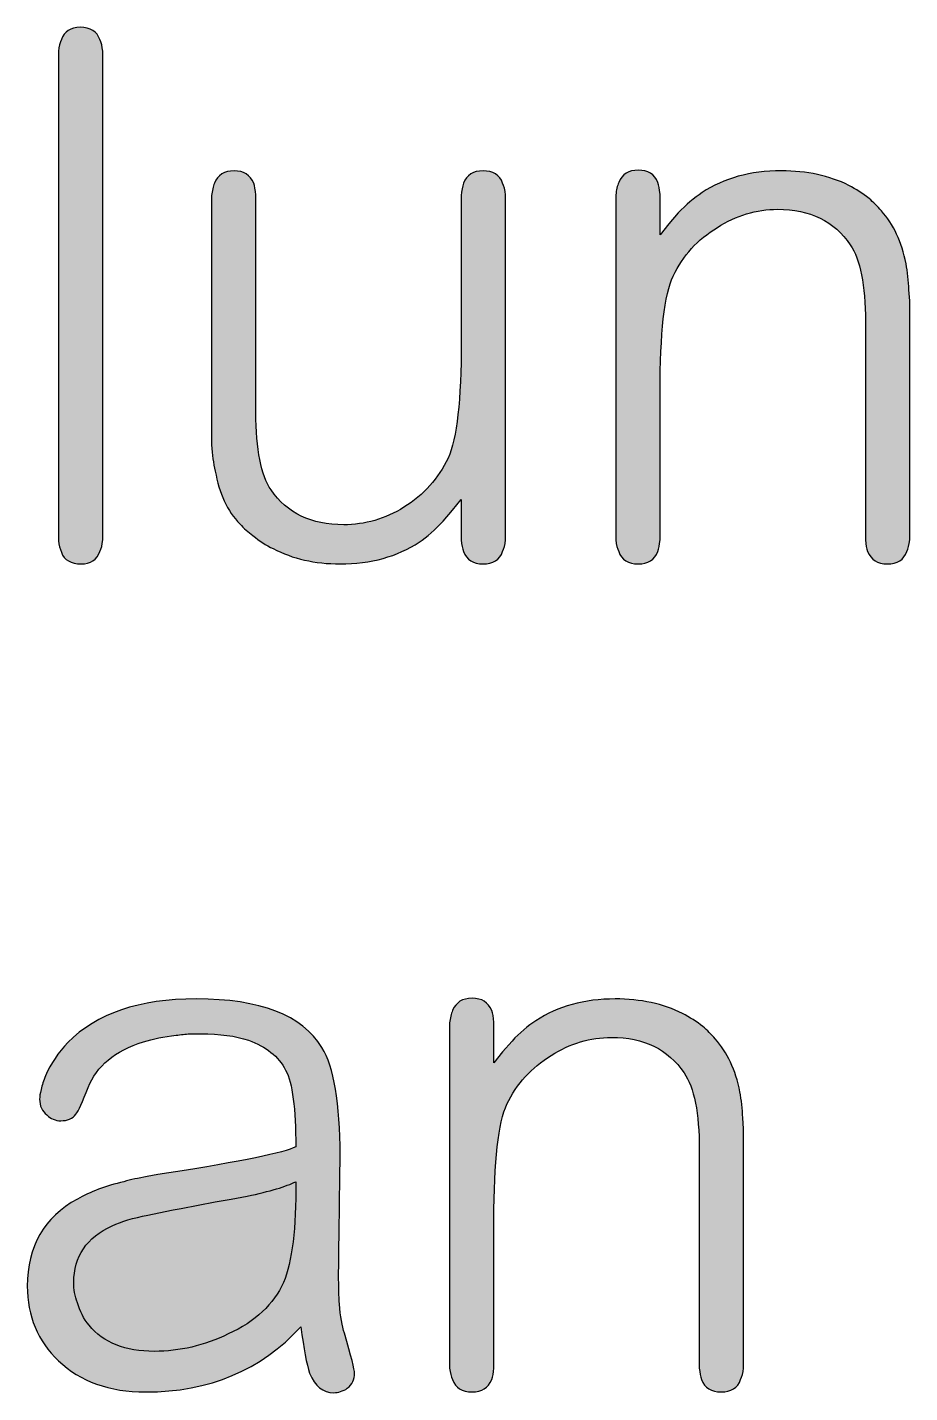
# Model space of a CAD drawing. Header units: centimetres. Extents: x -18.6 to 18.8, y -13 to 11.8.
# Drawn here: x -15.63 to -15.207, y -11.729 to -11.075 of the extents above; entities that cross this region are included whole.
import ezdxf

# ---------------------------------------------------------------- set-up
doc = ezdxf.new("R2010")
doc.units = ezdxf.units.CM
doc.header["$MEASUREMENT"] = 0
doc.layers.add('Layer 1', color=7, linetype='Continuous')

msp = doc.modelspace()

# ---------------------------------------------------------------- hatches: boundary and pattern name
at = {"layer": 'Layer 1', "true_color": 0x373435}
h = msp.add_hatch(color=250, dxfattribs=at)
edge = h.paths.add_edge_path()
edge.add_spline(control_points=[(-15.59386, -11.32013), (-15.5941, -11.32245), (-15.59456, -11.32429), (-15.59525, -11.32568), (-15.59665, -11.32962), (-15.59965, -11.33158), (-15.60429, -11.33158), (-15.60916, -11.33158), (-15.61229, -11.32974), (-15.61368, -11.32603), (-15.61437, -11.32442), (-15.61483, -11.32256), (-15.61506, -11.32047), (-15.61506, -11.32047), (-15.61506, -11.08605), (-15.61506, -11.08605), (-15.61483, -11.08373), (-15.61437, -11.08188), (-15.61368, -11.08049), (-15.61229, -11.07656), (-15.60927, -11.07459), (-15.60464, -11.07459), (-15.59977, -11.07459), (-15.59665, -11.07656), (-15.59525, -11.08049), (-15.59456, -11.08188), (-15.5941, -11.08373), (-15.59386, -11.08605), (-15.59386, -11.08605), (-15.59386, -11.32013), (-15.59386, -11.32013)], knot_values=[0, 0, 0, 0, 0.1, 0.1, 0.1, 0.2, 0.2, 0.2, 0.3, 0.3, 0.3, 0.4, 0.4, 0.4, 0.5, 0.5, 0.5, 0.6, 0.6, 0.6, 0.7, 0.7, 0.7, 0.8, 0.8, 0.8, 0.9, 0.9, 0.9, 1, 1, 1, 1], degree=3, periodic=1)
h = msp.add_hatch(color=250, dxfattribs=at)
edge = h.paths.add_edge_path()
edge.add_spline(control_points=[(-15.54174, -11.15516), (-15.5415, -11.15285), (-15.54104, -11.15088), (-15.54034, -11.14925), (-15.53873, -11.14532), (-15.5356, -11.14335), (-15.53097, -11.14335), (-15.52633, -11.14335), (-15.5232, -11.14532), (-15.52158, -11.14925), (-15.52112, -11.15065), (-15.52077, -11.1525), (-15.52054, -11.15482), (-15.52054, -11.15482), (-15.52054, -11.259), (-15.52054, -11.259), (-15.52054, -11.27683), (-15.5181, -11.28922), (-15.51324, -11.29616), (-15.50559, -11.30728), (-15.494, -11.31284), (-15.47849, -11.31284), (-15.46829, -11.31284), (-15.45868, -11.31006), (-15.44964, -11.3045), (-15.44014, -11.29848), (-15.43307, -11.29061), (-15.42843, -11.28088), (-15.42427, -11.27163), (-15.42219, -11.2531), (-15.42219, -11.22532), (-15.42219, -11.22532), (-15.42219, -11.15516), (-15.42219, -11.15516), (-15.42195, -11.15285), (-15.42161, -11.15088), (-15.42114, -11.14925), (-15.41952, -11.14532), (-15.4164, -11.14335), (-15.41176, -11.14335), (-15.40689, -11.14335), (-15.40376, -11.14532), (-15.40238, -11.14925), (-15.40168, -11.15065), (-15.40122, -11.1525), (-15.40099, -11.15482), (-15.40099, -11.15482), (-15.40099, -11.32013), (-15.40099, -11.32013), (-15.40122, -11.32245), (-15.40168, -11.32429), (-15.40238, -11.32568), (-15.40376, -11.32962), (-15.40689, -11.33158), (-15.41176, -11.33158), (-15.4164, -11.33158), (-15.41952, -11.32962), (-15.42114, -11.32568), (-15.42161, -11.32429), (-15.42195, -11.32245), (-15.42219, -11.32013), (-15.42219, -11.32013), (-15.42219, -11.30068), (-15.42219, -11.30068), (-15.42219, -11.30068), (-15.42635, -11.30589), (-15.42635, -11.30589), (-15.42635, -11.30589), (-15.43088, -11.3111), (-15.43088, -11.3111), (-15.43459, -11.31527), (-15.4384, -11.31863), (-15.44233, -11.32117), (-15.45276, -11.32811), (-15.4654, -11.33158), (-15.48022, -11.33158), (-15.49227, -11.33158), (-15.50293, -11.32916), (-15.51219, -11.32429), (-15.51567, -11.32268), (-15.51892, -11.32059), (-15.52193, -11.31805), (-15.52425, -11.31642), (-15.52633, -11.31457), (-15.52818, -11.31248), (-15.53421, -11.30624), (-15.53815, -11.29779), (-15.54, -11.28713), (-15.54092, -11.28343), (-15.5415, -11.27926), (-15.54174, -11.27463), (-15.54174, -11.27463), (-15.54174, -11.15516), (-15.54174, -11.15516)], knot_values=[0, 0, 0, 0, 0.032258, 0.032258, 0.032258, 0.064516, 0.064516, 0.064516, 0.096774, 0.096774, 0.096774, 0.129032, 0.129032, 0.129032, 0.16129, 0.16129, 0.16129, 0.193548, 0.193548, 0.193548, 0.225806, 0.225806, 0.225806, 0.258065, 0.258065, 0.258065, 0.290323, 0.290323, 0.290323, 0.322581, 0.322581, 0.322581, 0.354839, 0.354839, 0.354839, 0.387097, 0.387097, 0.387097, 0.419355, 0.419355, 0.419355, 0.451613, 0.451613, 0.451613, 0.483871, 0.483871, 0.483871, 0.516129, 0.516129, 0.516129, 0.548387, 0.548387, 0.548387, 0.580645, 0.580645, 0.580645, 0.612903, 0.612903, 0.612903, 0.645161, 0.645161, 0.645161, 0.677419, 0.677419, 0.677419, 0.709677, 0.709677, 0.709677, 0.741935, 0.741935, 0.741935, 0.774194, 0.774194, 0.774194, 0.806452, 0.806452, 0.806452, 0.83871, 0.83871, 0.83871, 0.870968, 0.870968, 0.870968, 0.903226, 0.903226, 0.903226, 0.935484, 0.935484, 0.935484, 0.967742, 0.967742, 0.967742, 1, 1, 1, 1], degree=3, periodic=1)
h = msp.add_hatch(color=250, dxfattribs=at)
edge = h.paths.add_edge_path()
edge.add_spline(control_points=[(-15.20741, -11.32013), (-15.20764, -11.32245), (-15.2081, -11.32429), (-15.2088, -11.32568), (-15.21018, -11.32962), (-15.21332, -11.33158), (-15.21818, -11.33158), (-15.22281, -11.33158), (-15.22595, -11.32962), (-15.22757, -11.32568), (-15.22803, -11.32429), (-15.22838, -11.32245), (-15.22861, -11.32013), (-15.22861, -11.32013), (-15.22861, -11.21559), (-15.22861, -11.21559), (-15.22861, -11.198), (-15.23104, -11.18572), (-15.2359, -11.17878), (-15.24355, -11.16743), (-15.25514, -11.16177), (-15.27067, -11.16177), (-15.28085, -11.16177), (-15.29047, -11.16466), (-15.29951, -11.17045), (-15.309, -11.17623), (-15.31607, -11.18399), (-15.3207, -11.19371), (-15.32488, -11.20251), (-15.32696, -11.22103), (-15.32696, -11.24927), (-15.32696, -11.24927), (-15.32696, -11.32013), (-15.32696, -11.32013), (-15.3272, -11.32245), (-15.32755, -11.32429), (-15.328, -11.32568), (-15.32963, -11.32962), (-15.33276, -11.33158), (-15.33739, -11.33158), (-15.34226, -11.33158), (-15.34538, -11.32962), (-15.34677, -11.32568), (-15.34747, -11.32429), (-15.34793, -11.32245), (-15.34816, -11.32013), (-15.34816, -11.32013), (-15.34816, -11.15482), (-15.34816, -11.15482), (-15.34793, -11.1525), (-15.34747, -11.15053), (-15.34677, -11.14891), (-15.34516, -11.14498), (-15.34203, -11.14301), (-15.33739, -11.14301), (-15.33276, -11.14301), (-15.32963, -11.14498), (-15.328, -11.14891), (-15.32755, -11.1503), (-15.3272, -11.15215), (-15.32696, -11.15446), (-15.32696, -11.15446), (-15.32696, -11.17391), (-15.32696, -11.17391), (-15.32696, -11.17391), (-15.32278, -11.16871), (-15.32278, -11.16871), (-15.32278, -11.16871), (-15.31827, -11.1635), (-15.31827, -11.1635), (-15.31457, -11.15956), (-15.31074, -11.15632), (-15.3068, -11.15377), (-15.29637, -11.14683), (-15.28376, -11.14335), (-15.26893, -11.14335), (-15.25664, -11.14335), (-15.24587, -11.14567), (-15.23659, -11.1503), (-15.23312, -11.15215), (-15.22988, -11.15424), (-15.22688, -11.15656), (-15.22478, -11.1584), (-15.22281, -11.16037), (-15.22095, -11.16246), (-15.21518, -11.16894), (-15.21124, -11.17738), (-15.20914, -11.1878), (-15.20844, -11.19174), (-15.20799, -11.19591), (-15.20775, -11.20032), (-15.20775, -11.20032), (-15.20741, -11.20553), (-15.20741, -11.20553), (-15.20741, -11.20553), (-15.20741, -11.32013), (-15.20741, -11.32013)], knot_values=[0, 0, 0, 0, 0.03125, 0.03125, 0.03125, 0.0625, 0.0625, 0.0625, 0.09375, 0.09375, 0.09375, 0.125, 0.125, 0.125, 0.15625, 0.15625, 0.15625, 0.1875, 0.1875, 0.1875, 0.21875, 0.21875, 0.21875, 0.25, 0.25, 0.25, 0.28125, 0.28125, 0.28125, 0.3125, 0.3125, 0.3125, 0.34375, 0.34375, 0.34375, 0.375, 0.375, 0.375, 0.40625, 0.40625, 0.40625, 0.4375, 0.4375, 0.4375, 0.46875, 0.46875, 0.46875, 0.5, 0.5, 0.5, 0.53125, 0.53125, 0.53125, 0.5625, 0.5625, 0.5625, 0.59375, 0.59375, 0.59375, 0.625, 0.625, 0.625, 0.65625, 0.65625, 0.65625, 0.6875, 0.6875, 0.6875, 0.71875, 0.71875, 0.71875, 0.75, 0.75, 0.75, 0.78125, 0.78125, 0.78125, 0.8125, 0.8125, 0.8125, 0.84375, 0.84375, 0.84375, 0.875, 0.875, 0.875, 0.90625, 0.90625, 0.90625, 0.9375, 0.9375, 0.9375, 0.96875, 0.96875, 0.96875, 1, 1, 1, 1], degree=3, periodic=1)
h = msp.add_hatch(color=250, dxfattribs=at)
edge = h.paths.add_edge_path()
edge.add_spline(control_points=[(-15.50141, -11.61081), (-15.50141, -11.59252), (-15.50303, -11.58025), (-15.50627, -11.574), (-15.50975, -11.56752), (-15.51566, -11.56277), (-15.524, -11.55976), (-15.53025, -11.55768), (-15.5379, -11.55664), (-15.54695, -11.55664), (-15.54695, -11.55664), (-15.55215, -11.55664), (-15.55215, -11.55664), (-15.55424, -11.55686), (-15.55643, -11.5571), (-15.55875, -11.55733), (-15.56454, -11.55802), (-15.56975, -11.55907), (-15.57439, -11.56046), (-15.58805, -11.56486), (-15.59687, -11.57215), (-15.6008, -11.58233), (-15.60358, -11.58928), (-15.60556, -11.59357), (-15.60672, -11.59519), (-15.60833, -11.59727), (-15.61077, -11.59831), (-15.61401, -11.59831), (-15.61656, -11.59831), (-15.61876, -11.59738), (-15.62062, -11.59554), (-15.62294, -11.59368), (-15.6241, -11.59114), (-15.6241, -11.58789), (-15.6241, -11.58673), (-15.62386, -11.58523), (-15.6234, -11.58338), (-15.62294, -11.5813), (-15.62224, -11.57909), (-15.62131, -11.57678), (-15.61876, -11.57099), (-15.61517, -11.56567), (-15.61054, -11.5608), (-15.59687, -11.54691), (-15.57637, -11.53996), (-15.54903, -11.53996), (-15.51844, -11.53996), (-15.49839, -11.54772), (-15.48891, -11.56323), (-15.48311, -11.57249), (-15.48021, -11.58975), (-15.48021, -11.61498), (-15.48021, -11.61799), (-15.48033, -11.6276), (-15.48056, -11.6438), (-15.48079, -11.66001), (-15.4809, -11.66951), (-15.4809, -11.67228), (-15.4809, -11.67761), (-15.48079, -11.68224), (-15.48056, -11.68617), (-15.48009, -11.69196), (-15.47928, -11.69659), (-15.47812, -11.70007), (-15.47488, -11.71119), (-15.47327, -11.71755), (-15.47327, -11.71917), (-15.47327, -11.72218), (-15.47443, -11.72461), (-15.47674, -11.72646), (-15.47882, -11.72785), (-15.48102, -11.72855), (-15.48333, -11.72855), (-15.48844, -11.72855), (-15.49226, -11.72542), (-15.49481, -11.71917), (-15.4962, -11.715), (-15.49758, -11.70759), (-15.49897, -11.69695), (-15.51798, -11.71778), (-15.54276, -11.7282), (-15.57335, -11.7282), (-15.59074, -11.7282), (-15.60463, -11.72322), (-15.61505, -11.71327), (-15.62502, -11.70377), (-15.63, -11.69185), (-15.63, -11.67749), (-15.63, -11.65851), (-15.622, -11.64462), (-15.60602, -11.63582), (-15.59999, -11.63235), (-15.59258, -11.62957), (-15.58378, -11.62748), (-15.58053, -11.62656), (-15.57683, -11.62575), (-15.57265, -11.62506), (-15.57265, -11.62506), (-15.56744, -11.62401), (-15.56744, -11.62401), (-15.56744, -11.62401), (-15.56223, -11.62332), (-15.56223, -11.62332), (-15.52724, -11.61776), (-15.50697, -11.61359), (-15.50141, -11.61081)], knot_values=[0, 0, 0, 0, 0.028571, 0.028571, 0.028571, 0.057143, 0.057143, 0.057143, 0.085714, 0.085714, 0.085714, 0.114286, 0.114286, 0.114286, 0.142857, 0.142857, 0.142857, 0.171429, 0.171429, 0.171429, 0.2, 0.2, 0.2, 0.228571, 0.228571, 0.228571, 0.257143, 0.257143, 0.257143, 0.285714, 0.285714, 0.285714, 0.314286, 0.314286, 0.314286, 0.342857, 0.342857, 0.342857, 0.371429, 0.371429, 0.371429, 0.4, 0.4, 0.4, 0.428571, 0.428571, 0.428571, 0.457143, 0.457143, 0.457143, 0.485714, 0.485714, 0.485714, 0.514286, 0.514286, 0.514286, 0.542857, 0.542857, 0.542857, 0.571429, 0.571429, 0.571429, 0.6, 0.6, 0.6, 0.628571, 0.628571, 0.628571, 0.657143, 0.657143, 0.657143, 0.685714, 0.685714, 0.685714, 0.714286, 0.714286, 0.714286, 0.742857, 0.742857, 0.742857, 0.771429, 0.771429, 0.771429, 0.8, 0.8, 0.8, 0.828571, 0.828571, 0.828571, 0.857143, 0.857143, 0.857143, 0.885714, 0.885714, 0.885714, 0.914286, 0.914286, 0.914286, 0.942857, 0.942857, 0.942857, 0.971429, 0.971429, 0.971429, 1, 1, 1, 1], degree=3, periodic=1)
h = msp.add_hatch(color=250, dxfattribs=at)
edge = h.paths.add_edge_path()
edge.add_spline(control_points=[(-15.28699, -11.71674), (-15.28722, -11.71906), (-15.28768, -11.7209), (-15.28838, -11.7223), (-15.28976, -11.72624), (-15.29289, -11.7282), (-15.29775, -11.7282), (-15.30239, -11.7282), (-15.30552, -11.72624), (-15.30713, -11.7223), (-15.3076, -11.7209), (-15.30795, -11.71906), (-15.30818, -11.71674), (-15.30818, -11.71674), (-15.30818, -11.6122), (-15.30818, -11.6122), (-15.30818, -11.59461), (-15.31061, -11.58233), (-15.31548, -11.57539), (-15.32312, -11.56404), (-15.33471, -11.55838), (-15.35023, -11.55838), (-15.36043, -11.55838), (-15.37004, -11.56127), (-15.37908, -11.56706), (-15.38858, -11.57284), (-15.39564, -11.5806), (-15.40028, -11.59033), (-15.40445, -11.59912), (-15.40654, -11.61764), (-15.40654, -11.64589), (-15.40654, -11.64589), (-15.40654, -11.71674), (-15.40654, -11.71674), (-15.40677, -11.71906), (-15.40711, -11.7209), (-15.40757, -11.7223), (-15.4092, -11.72624), (-15.41232, -11.7282), (-15.41697, -11.7282), (-15.42183, -11.7282), (-15.42495, -11.72624), (-15.42634, -11.7223), (-15.42704, -11.7209), (-15.4275, -11.71906), (-15.42773, -11.71674), (-15.42773, -11.71674), (-15.42773, -11.55143), (-15.42773, -11.55143), (-15.4275, -11.54911), (-15.42704, -11.54714), (-15.42634, -11.54552), (-15.42472, -11.54159), (-15.4216, -11.53962), (-15.41697, -11.53962), (-15.41232, -11.53962), (-15.4092, -11.54159), (-15.40757, -11.54552), (-15.40711, -11.54691), (-15.40677, -11.54876), (-15.40654, -11.55107), (-15.40654, -11.55107), (-15.40654, -11.57052), (-15.40654, -11.57052), (-15.40654, -11.57052), (-15.40236, -11.56532), (-15.40236, -11.56532), (-15.40236, -11.56532), (-15.39784, -11.56011), (-15.39784, -11.56011), (-15.39414, -11.55617), (-15.39032, -11.55293), (-15.38638, -11.55038), (-15.37595, -11.54344), (-15.36332, -11.53996), (-15.3485, -11.53996), (-15.33621, -11.53996), (-15.32543, -11.54228), (-15.31617, -11.54691), (-15.3127, -11.54876), (-15.30945, -11.55085), (-15.30644, -11.55317), (-15.30436, -11.55502), (-15.30239, -11.55699), (-15.30053, -11.55907), (-15.29474, -11.56555), (-15.2908, -11.574), (-15.28872, -11.58442), (-15.28802, -11.58836), (-15.28756, -11.59252), (-15.28733, -11.59693), (-15.28733, -11.59693), (-15.28699, -11.60214), (-15.28699, -11.60214), (-15.28699, -11.60214), (-15.28699, -11.71674), (-15.28699, -11.71674)], knot_values=[0, 0, 0, 0, 0.03125, 0.03125, 0.03125, 0.0625, 0.0625, 0.0625, 0.09375, 0.09375, 0.09375, 0.125, 0.125, 0.125, 0.15625, 0.15625, 0.15625, 0.1875, 0.1875, 0.1875, 0.21875, 0.21875, 0.21875, 0.25, 0.25, 0.25, 0.28125, 0.28125, 0.28125, 0.3125, 0.3125, 0.3125, 0.34375, 0.34375, 0.34375, 0.375, 0.375, 0.375, 0.40625, 0.40625, 0.40625, 0.4375, 0.4375, 0.4375, 0.46875, 0.46875, 0.46875, 0.5, 0.5, 0.5, 0.53125, 0.53125, 0.53125, 0.5625, 0.5625, 0.5625, 0.59375, 0.59375, 0.59375, 0.625, 0.625, 0.625, 0.65625, 0.65625, 0.65625, 0.6875, 0.6875, 0.6875, 0.71875, 0.71875, 0.71875, 0.75, 0.75, 0.75, 0.78125, 0.78125, 0.78125, 0.8125, 0.8125, 0.8125, 0.84375, 0.84375, 0.84375, 0.875, 0.875, 0.875, 0.90625, 0.90625, 0.90625, 0.9375, 0.9375, 0.9375, 0.96875, 0.96875, 0.96875, 1, 1, 1, 1], degree=3, periodic=1)
h = msp.add_hatch(color=250, dxfattribs=at)
edge = h.paths.add_edge_path()
edge.add_spline(control_points=[(-15.50141, -11.62748), (-15.50605, -11.6298), (-15.5138, -11.63212), (-15.52469, -11.63443), (-15.52469, -11.63443), (-15.53234, -11.63582), (-15.53234, -11.63582), (-15.53234, -11.63582), (-15.53999, -11.6372), (-15.53999, -11.6372), (-15.53999, -11.6372), (-15.55632, -11.64033), (-15.55632, -11.64033), (-15.55632, -11.64033), (-15.56015, -11.64103), (-15.56015, -11.64103), (-15.56015, -11.64103), (-15.56397, -11.64172), (-15.56397, -11.64172), (-15.56397, -11.64172), (-15.5723, -11.64346), (-15.5723, -11.64346), (-15.57926, -11.64485), (-15.58494, -11.64659), (-15.58934, -11.64867), (-15.60161, -11.65422), (-15.60776, -11.66325), (-15.60776, -11.67575), (-15.60776, -11.679), (-15.60718, -11.68224), (-15.60602, -11.68548), (-15.60486, -11.68942), (-15.603, -11.69301), (-15.60045, -11.69625), (-15.59351, -11.70458), (-15.58308, -11.70875), (-15.56918, -11.70875), (-15.55713, -11.70875), (-15.54531, -11.70598), (-15.53373, -11.70042), (-15.52075, -11.6944), (-15.51195, -11.68617), (-15.50732, -11.67575), (-15.50315, -11.6658), (-15.50117, -11.64971), (-15.50141, -11.62748)], knot_values=[0, 0, 0, 0, 0.066667, 0.066667, 0.066667, 0.133333, 0.133333, 0.133333, 0.2, 0.2, 0.2, 0.266667, 0.266667, 0.266667, 0.333333, 0.333333, 0.333333, 0.4, 0.4, 0.4, 0.466667, 0.466667, 0.466667, 0.533333, 0.533333, 0.533333, 0.6, 0.6, 0.6, 0.666667, 0.666667, 0.666667, 0.733333, 0.733333, 0.733333, 0.8, 0.8, 0.8, 0.866667, 0.866667, 0.866667, 0.933333, 0.933333, 0.933333, 1, 1, 1, 1], degree=3, periodic=1)

# ---------------------------------------------------------------- linework, layer by layer
at = {"layer": 'Layer 1', "color": 250}
for points, knots in [([(-15.59386, -11.32013), (-15.5941, -11.32245), (-15.59456, -11.32429), (-15.59525, -11.32568), (-15.59665, -11.32962), (-15.59965, -11.33158), (-15.60429, -11.33158), (-15.60916, -11.33158), (-15.61229, -11.32974), (-15.61368, -11.32603), (-15.61437, -11.32442), (-15.61483, -11.32256), (-15.61506, -11.32047), (-15.61506, -11.32047), (-15.61506, -11.08605), (-15.61506, -11.08605), (-15.61483, -11.08373), (-15.61437, -11.08188), (-15.61368, -11.08049), (-15.61229, -11.07656), (-15.60927, -11.07459), (-15.60464, -11.07459), (-15.59977, -11.07459), (-15.59665, -11.07656), (-15.59525, -11.08049), (-15.59456, -11.08188), (-15.5941, -11.08373), (-15.59386, -11.08605), (-15.59386, -11.08605), (-15.59386, -11.32013), (-15.59386, -11.32013)], [0, 0, 0, 0, 0.1, 0.1, 0.1, 0.2, 0.2, 0.2, 0.3, 0.3, 0.3, 0.4, 0.4, 0.4, 0.5, 0.5, 0.5, 0.6, 0.6, 0.6, 0.7, 0.7, 0.7, 0.8, 0.8, 0.8, 0.9, 0.9, 0.9, 1, 1, 1, 1]), ([(-15.54174, -11.15516), (-15.5415, -11.15285), (-15.54104, -11.15088), (-15.54034, -11.14925), (-15.53873, -11.14532), (-15.5356, -11.14335), (-15.53097, -11.14335), (-15.52633, -11.14335), (-15.5232, -11.14532), (-15.52158, -11.14925), (-15.52112, -11.15065), (-15.52077, -11.1525), (-15.52054, -11.15482), (-15.52054, -11.15482), (-15.52054, -11.259), (-15.52054, -11.259), (-15.52054, -11.27683), (-15.5181, -11.28922), (-15.51324, -11.29616), (-15.50559, -11.30728), (-15.494, -11.31284), (-15.47849, -11.31284), (-15.46829, -11.31284), (-15.45868, -11.31006), (-15.44964, -11.3045), (-15.44014, -11.29848), (-15.43307, -11.29061), (-15.42843, -11.28088), (-15.42427, -11.27163), (-15.42219, -11.2531), (-15.42219, -11.22532), (-15.42219, -11.22532), (-15.42219, -11.15516), (-15.42219, -11.15516), (-15.42195, -11.15285), (-15.42161, -11.15088), (-15.42114, -11.14925), (-15.41952, -11.14532), (-15.4164, -11.14335), (-15.41176, -11.14335), (-15.40689, -11.14335), (-15.40376, -11.14532), (-15.40238, -11.14925), (-15.40168, -11.15065), (-15.40122, -11.1525), (-15.40099, -11.15482), (-15.40099, -11.15482), (-15.40099, -11.32013), (-15.40099, -11.32013), (-15.40122, -11.32245), (-15.40168, -11.32429), (-15.40238, -11.32568), (-15.40376, -11.32962), (-15.40689, -11.33158), (-15.41176, -11.33158), (-15.4164, -11.33158), (-15.41952, -11.32962), (-15.42114, -11.32568), (-15.42161, -11.32429), (-15.42195, -11.32245), (-15.42219, -11.32013), (-15.42219, -11.32013), (-15.42219, -11.30068), (-15.42219, -11.30068), (-15.42219, -11.30068), (-15.42635, -11.30589), (-15.42635, -11.30589), (-15.42635, -11.30589), (-15.43088, -11.3111), (-15.43088, -11.3111), (-15.43459, -11.31527), (-15.4384, -11.31863), (-15.44233, -11.32117), (-15.45276, -11.32811), (-15.4654, -11.33158), (-15.48022, -11.33158), (-15.49227, -11.33158), (-15.50293, -11.32916), (-15.51219, -11.32429), (-15.51567, -11.32268), (-15.51892, -11.32059), (-15.52193, -11.31805), (-15.52425, -11.31642), (-15.52633, -11.31457), (-15.52818, -11.31248), (-15.53421, -11.30624), (-15.53815, -11.29779), (-15.54, -11.28713), (-15.54092, -11.28343), (-15.5415, -11.27926), (-15.54174, -11.27463), (-15.54174, -11.27463), (-15.54174, -11.15516), (-15.54174, -11.15516)], [0, 0, 0, 0, 0.032258, 0.032258, 0.032258, 0.064516, 0.064516, 0.064516, 0.096774, 0.096774, 0.096774, 0.129032, 0.129032, 0.129032, 0.16129, 0.16129, 0.16129, 0.193548, 0.193548, 0.193548, 0.225806, 0.225806, 0.225806, 0.258065, 0.258065, 0.258065, 0.290323, 0.290323, 0.290323, 0.322581, 0.322581, 0.322581, 0.354839, 0.354839, 0.354839, 0.387097, 0.387097, 0.387097, 0.419355, 0.419355, 0.419355, 0.451613, 0.451613, 0.451613, 0.483871, 0.483871, 0.483871, 0.516129, 0.516129, 0.516129, 0.548387, 0.548387, 0.548387, 0.580645, 0.580645, 0.580645, 0.612903, 0.612903, 0.612903, 0.645161, 0.645161, 0.645161, 0.677419, 0.677419, 0.677419, 0.709677, 0.709677, 0.709677, 0.741935, 0.741935, 0.741935, 0.774194, 0.774194, 0.774194, 0.806452, 0.806452, 0.806452, 0.83871, 0.83871, 0.83871, 0.870968, 0.870968, 0.870968, 0.903226, 0.903226, 0.903226, 0.935484, 0.935484, 0.935484, 0.967742, 0.967742, 0.967742, 1, 1, 1, 1]), ([(-15.20741, -11.32013), (-15.20764, -11.32245), (-15.2081, -11.32429), (-15.2088, -11.32568), (-15.21018, -11.32962), (-15.21332, -11.33158), (-15.21818, -11.33158), (-15.22281, -11.33158), (-15.22595, -11.32962), (-15.22757, -11.32568), (-15.22803, -11.32429), (-15.22838, -11.32245), (-15.22861, -11.32013), (-15.22861, -11.32013), (-15.22861, -11.21559), (-15.22861, -11.21559), (-15.22861, -11.198), (-15.23104, -11.18572), (-15.2359, -11.17878), (-15.24355, -11.16743), (-15.25514, -11.16177), (-15.27067, -11.16177), (-15.28085, -11.16177), (-15.29047, -11.16466), (-15.29951, -11.17045), (-15.309, -11.17623), (-15.31607, -11.18399), (-15.3207, -11.19371), (-15.32488, -11.20251), (-15.32696, -11.22103), (-15.32696, -11.24927), (-15.32696, -11.24927), (-15.32696, -11.32013), (-15.32696, -11.32013), (-15.3272, -11.32245), (-15.32755, -11.32429), (-15.328, -11.32568), (-15.32963, -11.32962), (-15.33276, -11.33158), (-15.33739, -11.33158), (-15.34226, -11.33158), (-15.34538, -11.32962), (-15.34677, -11.32568), (-15.34747, -11.32429), (-15.34793, -11.32245), (-15.34816, -11.32013), (-15.34816, -11.32013), (-15.34816, -11.15482), (-15.34816, -11.15482), (-15.34793, -11.1525), (-15.34747, -11.15053), (-15.34677, -11.14891), (-15.34516, -11.14498), (-15.34203, -11.14301), (-15.33739, -11.14301), (-15.33276, -11.14301), (-15.32963, -11.14498), (-15.328, -11.14891), (-15.32755, -11.1503), (-15.3272, -11.15215), (-15.32696, -11.15446), (-15.32696, -11.15446), (-15.32696, -11.17391), (-15.32696, -11.17391), (-15.32696, -11.17391), (-15.32278, -11.16871), (-15.32278, -11.16871), (-15.32278, -11.16871), (-15.31827, -11.1635), (-15.31827, -11.1635), (-15.31457, -11.15956), (-15.31074, -11.15632), (-15.3068, -11.15377), (-15.29637, -11.14683), (-15.28376, -11.14335), (-15.26893, -11.14335), (-15.25664, -11.14335), (-15.24587, -11.14567), (-15.23659, -11.1503), (-15.23312, -11.15215), (-15.22988, -11.15424), (-15.22688, -11.15656), (-15.22478, -11.1584), (-15.22281, -11.16037), (-15.22095, -11.16246), (-15.21518, -11.16894), (-15.21124, -11.17738), (-15.20914, -11.1878), (-15.20844, -11.19174), (-15.20799, -11.19591), (-15.20775, -11.20032), (-15.20775, -11.20032), (-15.20741, -11.20553), (-15.20741, -11.20553), (-15.20741, -11.20553), (-15.20741, -11.32013), (-15.20741, -11.32013)], [0, 0, 0, 0, 0.03125, 0.03125, 0.03125, 0.0625, 0.0625, 0.0625, 0.09375, 0.09375, 0.09375, 0.125, 0.125, 0.125, 0.15625, 0.15625, 0.15625, 0.1875, 0.1875, 0.1875, 0.21875, 0.21875, 0.21875, 0.25, 0.25, 0.25, 0.28125, 0.28125, 0.28125, 0.3125, 0.3125, 0.3125, 0.34375, 0.34375, 0.34375, 0.375, 0.375, 0.375, 0.40625, 0.40625, 0.40625, 0.4375, 0.4375, 0.4375, 0.46875, 0.46875, 0.46875, 0.5, 0.5, 0.5, 0.53125, 0.53125, 0.53125, 0.5625, 0.5625, 0.5625, 0.59375, 0.59375, 0.59375, 0.625, 0.625, 0.625, 0.65625, 0.65625, 0.65625, 0.6875, 0.6875, 0.6875, 0.71875, 0.71875, 0.71875, 0.75, 0.75, 0.75, 0.78125, 0.78125, 0.78125, 0.8125, 0.8125, 0.8125, 0.84375, 0.84375, 0.84375, 0.875, 0.875, 0.875, 0.90625, 0.90625, 0.90625, 0.9375, 0.9375, 0.9375, 0.96875, 0.96875, 0.96875, 1, 1, 1, 1]), ([(-15.50141, -11.61081), (-15.50141, -11.59252), (-15.50303, -11.58025), (-15.50627, -11.574), (-15.50975, -11.56752), (-15.51566, -11.56277), (-15.524, -11.55976), (-15.53025, -11.55768), (-15.5379, -11.55664), (-15.54695, -11.55664), (-15.54695, -11.55664), (-15.55215, -11.55664), (-15.55215, -11.55664), (-15.55424, -11.55686), (-15.55643, -11.5571), (-15.55875, -11.55733), (-15.56454, -11.55802), (-15.56975, -11.55907), (-15.57439, -11.56046), (-15.58805, -11.56486), (-15.59687, -11.57215), (-15.6008, -11.58233), (-15.60358, -11.58928), (-15.60556, -11.59357), (-15.60672, -11.59519), (-15.60833, -11.59727), (-15.61077, -11.59831), (-15.61401, -11.59831), (-15.61656, -11.59831), (-15.61876, -11.59738), (-15.62062, -11.59554), (-15.62294, -11.59368), (-15.6241, -11.59114), (-15.6241, -11.58789), (-15.6241, -11.58673), (-15.62386, -11.58523), (-15.6234, -11.58338), (-15.62294, -11.5813), (-15.62224, -11.57909), (-15.62131, -11.57678), (-15.61876, -11.57099), (-15.61517, -11.56567), (-15.61054, -11.5608), (-15.59687, -11.54691), (-15.57637, -11.53996), (-15.54903, -11.53996), (-15.51844, -11.53996), (-15.49839, -11.54772), (-15.48891, -11.56323), (-15.48311, -11.57249), (-15.48021, -11.58975), (-15.48021, -11.61498), (-15.48021, -11.61799), (-15.48033, -11.6276), (-15.48056, -11.6438), (-15.48079, -11.66001), (-15.4809, -11.66951), (-15.4809, -11.67228), (-15.4809, -11.67761), (-15.48079, -11.68224), (-15.48056, -11.68617), (-15.48009, -11.69196), (-15.47928, -11.69659), (-15.47812, -11.70007), (-15.47488, -11.71119), (-15.47327, -11.71755), (-15.47327, -11.71917), (-15.47327, -11.72218), (-15.47443, -11.72461), (-15.47674, -11.72646), (-15.47882, -11.72785), (-15.48102, -11.72855), (-15.48333, -11.72855), (-15.48844, -11.72855), (-15.49226, -11.72542), (-15.49481, -11.71917), (-15.4962, -11.715), (-15.49758, -11.70759), (-15.49897, -11.69695), (-15.51798, -11.71778), (-15.54276, -11.7282), (-15.57335, -11.7282), (-15.59074, -11.7282), (-15.60463, -11.72322), (-15.61505, -11.71327), (-15.62502, -11.70377), (-15.63, -11.69185), (-15.63, -11.67749), (-15.63, -11.65851), (-15.622, -11.64462), (-15.60602, -11.63582), (-15.59999, -11.63235), (-15.59258, -11.62957), (-15.58378, -11.62748), (-15.58053, -11.62656), (-15.57683, -11.62575), (-15.57265, -11.62506), (-15.57265, -11.62506), (-15.56744, -11.62401), (-15.56744, -11.62401), (-15.56744, -11.62401), (-15.56223, -11.62332), (-15.56223, -11.62332), (-15.52724, -11.61776), (-15.50697, -11.61359), (-15.50141, -11.61081)], [0, 0, 0, 0, 0.028571, 0.028571, 0.028571, 0.057143, 0.057143, 0.057143, 0.085714, 0.085714, 0.085714, 0.114286, 0.114286, 0.114286, 0.142857, 0.142857, 0.142857, 0.171429, 0.171429, 0.171429, 0.2, 0.2, 0.2, 0.228571, 0.228571, 0.228571, 0.257143, 0.257143, 0.257143, 0.285714, 0.285714, 0.285714, 0.314286, 0.314286, 0.314286, 0.342857, 0.342857, 0.342857, 0.371429, 0.371429, 0.371429, 0.4, 0.4, 0.4, 0.428571, 0.428571, 0.428571, 0.457143, 0.457143, 0.457143, 0.485714, 0.485714, 0.485714, 0.514286, 0.514286, 0.514286, 0.542857, 0.542857, 0.542857, 0.571429, 0.571429, 0.571429, 0.6, 0.6, 0.6, 0.628571, 0.628571, 0.628571, 0.657143, 0.657143, 0.657143, 0.685714, 0.685714, 0.685714, 0.714286, 0.714286, 0.714286, 0.742857, 0.742857, 0.742857, 0.771429, 0.771429, 0.771429, 0.8, 0.8, 0.8, 0.828571, 0.828571, 0.828571, 0.857143, 0.857143, 0.857143, 0.885714, 0.885714, 0.885714, 0.914286, 0.914286, 0.914286, 0.942857, 0.942857, 0.942857, 0.971429, 0.971429, 0.971429, 1, 1, 1, 1]), ([(-15.28699, -11.71674), (-15.28722, -11.71906), (-15.28768, -11.7209), (-15.28838, -11.7223), (-15.28976, -11.72624), (-15.29289, -11.7282), (-15.29775, -11.7282), (-15.30239, -11.7282), (-15.30552, -11.72624), (-15.30713, -11.7223), (-15.3076, -11.7209), (-15.30795, -11.71906), (-15.30818, -11.71674), (-15.30818, -11.71674), (-15.30818, -11.6122), (-15.30818, -11.6122), (-15.30818, -11.59461), (-15.31061, -11.58233), (-15.31548, -11.57539), (-15.32312, -11.56404), (-15.33471, -11.55838), (-15.35023, -11.55838), (-15.36043, -11.55838), (-15.37004, -11.56127), (-15.37908, -11.56706), (-15.38858, -11.57284), (-15.39564, -11.5806), (-15.40028, -11.59033), (-15.40445, -11.59912), (-15.40654, -11.61764), (-15.40654, -11.64589), (-15.40654, -11.64589), (-15.40654, -11.71674), (-15.40654, -11.71674), (-15.40677, -11.71906), (-15.40711, -11.7209), (-15.40757, -11.7223), (-15.4092, -11.72624), (-15.41232, -11.7282), (-15.41697, -11.7282), (-15.42183, -11.7282), (-15.42495, -11.72624), (-15.42634, -11.7223), (-15.42704, -11.7209), (-15.4275, -11.71906), (-15.42773, -11.71674), (-15.42773, -11.71674), (-15.42773, -11.55143), (-15.42773, -11.55143), (-15.4275, -11.54911), (-15.42704, -11.54714), (-15.42634, -11.54552), (-15.42472, -11.54159), (-15.4216, -11.53962), (-15.41697, -11.53962), (-15.41232, -11.53962), (-15.4092, -11.54159), (-15.40757, -11.54552), (-15.40711, -11.54691), (-15.40677, -11.54876), (-15.40654, -11.55107), (-15.40654, -11.55107), (-15.40654, -11.57052), (-15.40654, -11.57052), (-15.40654, -11.57052), (-15.40236, -11.56532), (-15.40236, -11.56532), (-15.40236, -11.56532), (-15.39784, -11.56011), (-15.39784, -11.56011), (-15.39414, -11.55617), (-15.39032, -11.55293), (-15.38638, -11.55038), (-15.37595, -11.54344), (-15.36332, -11.53996), (-15.3485, -11.53996), (-15.33621, -11.53996), (-15.32543, -11.54228), (-15.31617, -11.54691), (-15.3127, -11.54876), (-15.30945, -11.55085), (-15.30644, -11.55317), (-15.30436, -11.55502), (-15.30239, -11.55699), (-15.30053, -11.55907), (-15.29474, -11.56555), (-15.2908, -11.574), (-15.28872, -11.58442), (-15.28802, -11.58836), (-15.28756, -11.59252), (-15.28733, -11.59693), (-15.28733, -11.59693), (-15.28699, -11.60214), (-15.28699, -11.60214), (-15.28699, -11.60214), (-15.28699, -11.71674), (-15.28699, -11.71674)], [0, 0, 0, 0, 0.03125, 0.03125, 0.03125, 0.0625, 0.0625, 0.0625, 0.09375, 0.09375, 0.09375, 0.125, 0.125, 0.125, 0.15625, 0.15625, 0.15625, 0.1875, 0.1875, 0.1875, 0.21875, 0.21875, 0.21875, 0.25, 0.25, 0.25, 0.28125, 0.28125, 0.28125, 0.3125, 0.3125, 0.3125, 0.34375, 0.34375, 0.34375, 0.375, 0.375, 0.375, 0.40625, 0.40625, 0.40625, 0.4375, 0.4375, 0.4375, 0.46875, 0.46875, 0.46875, 0.5, 0.5, 0.5, 0.53125, 0.53125, 0.53125, 0.5625, 0.5625, 0.5625, 0.59375, 0.59375, 0.59375, 0.625, 0.625, 0.625, 0.65625, 0.65625, 0.65625, 0.6875, 0.6875, 0.6875, 0.71875, 0.71875, 0.71875, 0.75, 0.75, 0.75, 0.78125, 0.78125, 0.78125, 0.8125, 0.8125, 0.8125, 0.84375, 0.84375, 0.84375, 0.875, 0.875, 0.875, 0.90625, 0.90625, 0.90625, 0.9375, 0.9375, 0.9375, 0.96875, 0.96875, 0.96875, 1, 1, 1, 1]), ([(-15.50141, -11.62748), (-15.50605, -11.6298), (-15.5138, -11.63212), (-15.52469, -11.63443), (-15.52469, -11.63443), (-15.53234, -11.63582), (-15.53234, -11.63582), (-15.53234, -11.63582), (-15.53999, -11.6372), (-15.53999, -11.6372), (-15.53999, -11.6372), (-15.55632, -11.64033), (-15.55632, -11.64033), (-15.55632, -11.64033), (-15.56015, -11.64103), (-15.56015, -11.64103), (-15.56015, -11.64103), (-15.56397, -11.64172), (-15.56397, -11.64172), (-15.56397, -11.64172), (-15.5723, -11.64346), (-15.5723, -11.64346), (-15.57926, -11.64485), (-15.58494, -11.64659), (-15.58934, -11.64867), (-15.60161, -11.65422), (-15.60776, -11.66325), (-15.60776, -11.67575), (-15.60776, -11.679), (-15.60718, -11.68224), (-15.60602, -11.68548), (-15.60486, -11.68942), (-15.603, -11.69301), (-15.60045, -11.69625), (-15.59351, -11.70458), (-15.58308, -11.70875), (-15.56918, -11.70875), (-15.55713, -11.70875), (-15.54531, -11.70598), (-15.53373, -11.70042), (-15.52075, -11.6944), (-15.51195, -11.68617), (-15.50732, -11.67575), (-15.50315, -11.6658), (-15.50117, -11.64971), (-15.50141, -11.62748)], [0, 0, 0, 0, 0.066667, 0.066667, 0.066667, 0.133333, 0.133333, 0.133333, 0.2, 0.2, 0.2, 0.266667, 0.266667, 0.266667, 0.333333, 0.333333, 0.333333, 0.4, 0.4, 0.4, 0.466667, 0.466667, 0.466667, 0.533333, 0.533333, 0.533333, 0.6, 0.6, 0.6, 0.666667, 0.666667, 0.666667, 0.733333, 0.733333, 0.733333, 0.8, 0.8, 0.8, 0.866667, 0.866667, 0.866667, 0.933333, 0.933333, 0.933333, 1, 1, 1, 1])]:
    msp.add_open_spline(points, degree=3, knots=knots, dxfattribs=at)

doc.saveas('drawing.dxf')
